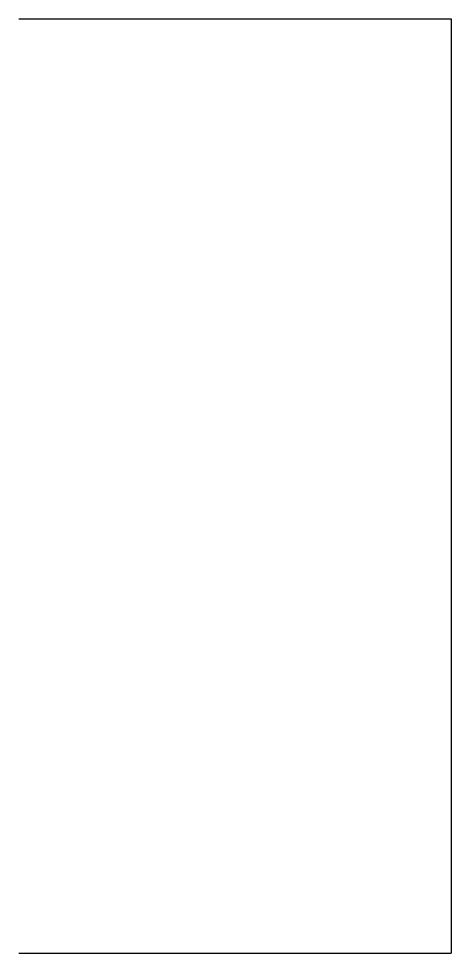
# Model space of a CAD drawing. Header units: millimetres. Extents: x 0 to 2.78, y 0 to 6.
import ezdxf

# ---------------------------------------------------------------- set-up
doc = ezdxf.new("R2010")
doc.units = ezdxf.units.MM

msp = doc.modelspace()

# ---------------------------------------------------------------- linework, layer by layer
for p, q in [((0, 6), (2.7795, 6)), ((2.7795, 6), (2.7795, 0)), ((0, 0), (2.7795, 0))]:
    msp.add_line(p, q)

doc.saveas('drawing.dxf')
